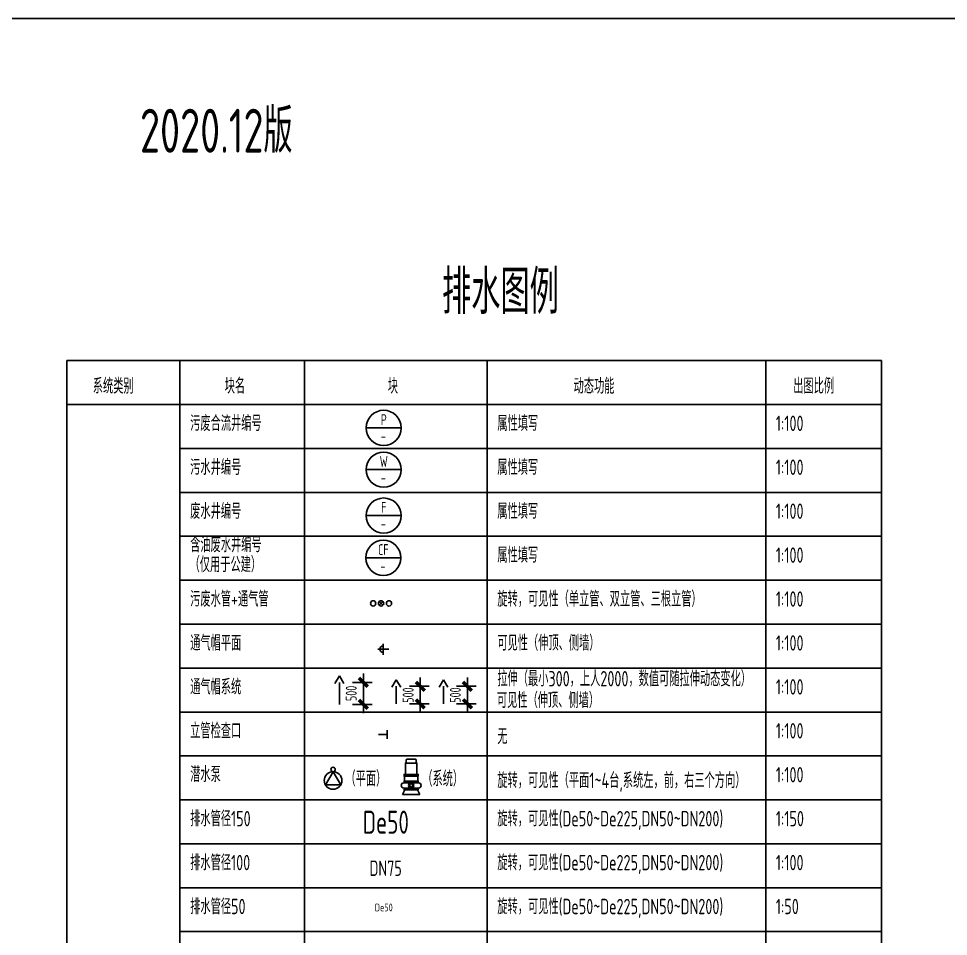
# Model space of a CAD drawing. Extents: x -84241 to 2571207, y -257003 to 1687411.
# Drawn here: x 70138 to 91320, y 4001 to 24895 of the extents above; entities that cross this region are included whole.
import ezdxf
from ezdxf.enums import TextEntityAlignment as Align

# ---------------------------------------------------------------- set-up
doc = ezdxf.new("R2010")
doc.units = 0
doc.header["$LTSCALE"] = 1000
doc.linetypes.add('DASHED', pattern=[0.75, 0.5, -0.25])
doc.layers.get('0').update_dxf_attribs({"linetype": 'CONTINUOUS'})
doc.layers.get('Defpoints').update_dxf_attribs({"linetype": 'CONTINUOUS'})
for name, color, linetype in [('W-DRAI-DIMS', 51, 'CONTINUOUS'), ('W-DRAI-EQPM', 50, 'CONTINUOUS'), ('W-DRAI-NOTE', 50, 'CONTINUOUS'), ('W-DRIN-NOTE', 210, 'CONTINUOUS'), ('W-EQPM', 40, 'CONTINUOUS'), ('W-FRPT-DRAI-PIPE', 4, 'DASHED'), ('W-NOTE', 40, 'CONTINUOUS'), ('W-NOTE-NAME', 40, 'CONTINUOUS'), ('W-ZH-DIMS', 7, 'CONTINUOUS')]:
    doc.layers.add(name, color=color, linetype=linetype)
doc.styles.add('TH-STYLE3', font='tssdeng.shx', dxfattribs={"width": 0.7, "bigfont": 'tssdchn.shx'})
doc.dimstyles.new('TH-DIM100-W', dxfattribs={"dimscale": 100, "dimtxt": 2.5, "dimasz": 2, "dimexe": 2, "dimexo": 3, "dimgap": 1.5, "dimtad": 1, "dimdec": 0, "dimdsep": 46, "dimtxsty": 'TH-STYLE3', "dimblk1": 'ARCHTICK', "dimblk2": 'ARCHTICK', "dimsah": 1, "dimcen": -6, "dimclrd": 256, "dimclre": 256, "dimclrt": 256, "dimazin": 0, "dimtfac": 1, "dimtdec": 0, "dimtix": 1, "dimtmove": 2, "dimatfit": 0, "dimfxl": 2, "dimtolj": 1, "dimtzin": 0, "dimlwd": -1, "dimlwe": -1, "dimarcsym": 0})

# ---------------------------------------------------------------- blocks, each defined once
blk = doc.blocks.new('立管检查口')
for p, q in [((0, 0), (200, 0)), ((200, 100), (200, -100)), ((200, 0), (200, 0))]:
    blk.add_line(p, q)
blk = doc.blocks.new('*U245')
at = {"layer": 'W-DRAI-DIMS', "style": 'TH-STYLE3', "width": 0.7}
blk.add_text('De50', height=175, dxfattribs=at).set_placement((43, 30))
blk = doc.blocks.new('*U244')
for p, q in [((-173, -350), (0, -50)), ((0, -50), (173, -350)), ((173, -350), (-173, -350))]:
    blk.add_line(p, q)
for centre, radius in [((0, 0), 50), ((0, -250), 200)]:
    blk.add_circle(centre, radius)
blk = doc.blocks.new('污水井编号')
at = {"layer": 'W-DRAI-EQPM'}
blk.add_circle((0, 400), 400, dxfattribs=at)
at = {"layer": 'W-DRAI-NOTE'}
blk.add_line((400, 400), (-400, 400), dxfattribs=at)
at = {"layer": 'W-DRAI-NOTE', "style": 'TH-STYLE3', "width": 0.7}
blk.add_text('W', height=250, dxfattribs=at).set_placement((0, 586), align=Align.MIDDLE)
at = {"layer": 'W-DRAI-NOTE', "style": 'TH-STYLE3', "width": 0.7, "flags": 8}
blk.add_attdef('-', text='', height=250, dxfattribs=at).set_placement((-10, 90), align=Align.CENTER)
blk = doc.blocks.new('污废合流井编号')
at = {"layer": 'W-DRAI-EQPM'}
blk.add_circle((0, 400), 400, dxfattribs=at)
at = {"layer": 'W-DRAI-NOTE'}
blk.add_line((400, 400), (-400, 400), dxfattribs=at)
at = {"layer": 'W-DRAI-NOTE', "style": 'TH-STYLE3', "width": 0.7}
blk.add_text('P', height=250, dxfattribs=at).set_placement((0, 586), align=Align.MIDDLE)
at = {"layer": 'W-DRAI-NOTE', "style": 'TH-STYLE3', "width": 0.7, "flags": 8}
blk.add_attdef('-', text='', height=250, dxfattribs=at).set_placement((-10, 90), align=Align.CENTER)
blk = doc.blocks.new('废水井编号')
at = {"layer": 'W-DRAI-EQPM'}
blk.add_circle((0, 400), 400, dxfattribs=at)
at = {"layer": 'W-DRAI-NOTE'}
blk.add_line((400, 400), (-400, 400), dxfattribs=at)
at = {"layer": 'W-DRAI-NOTE', "style": 'TH-STYLE3', "width": 0.7}
blk.add_text('F', height=250, dxfattribs=at).set_placement((0, 586), align=Align.MIDDLE)
at = {"layer": 'W-DRAI-NOTE', "style": 'TH-STYLE3', "width": 0.7, "flags": 8}
blk.add_attdef('-', text='', height=250, dxfattribs=at).set_placement((-10, 90), align=Align.CENTER)
blk = doc.blocks.new('含油废水井编号')
at = {"layer": 'W-DRAI-EQPM'}
blk.add_circle((0, 400), 400, dxfattribs=at)
at = {"layer": 'W-DRAI-NOTE'}
blk.add_line((400, 400), (-400, 400), dxfattribs=at)
at = {"layer": 'W-DRAI-NOTE', "style": 'TH-STYLE3', "width": 0.7}
blk.add_text('CF', height=250, dxfattribs=at).set_placement((0, 586), align=Align.MIDDLE)
at = {"layer": 'W-DRAI-NOTE', "style": 'TH-STYLE3', "width": 0.7, "flags": 8}
blk.add_attdef('-', text='', height=250, dxfattribs=at).set_placement((-10, 90), align=Align.CENTER)
blk = doc.blocks.new('*U186')
at = {"linetype": 'Continuous'}
for p, q in [((-115, 713), (-115, 777)), ((115, 713), (-115, 713)), ((-91, 801), (91, 801)), ((115, 777), (115, 713)), ((167, 264), (-167, 264)), ((-150, 415), (-150, 305)), ((150, 415), (-150, 415)), ((-150, 305), (150, 305)), ((150, 305), (150, 415)), ((-143, 102), (-200, 0)), ((200, 0), (-200, 0)), ((-167, 144), (167, 144)), ((143, 102), (200, 0))]:
    blk.add_line(p, q, dxfattribs=at)
for points in [[(132, 457), (-132, 457), (-132, 713), (132, 713)], [(162, 436), (-162, 436), (-162, 457), (162, 457)], [(162, 415), (-162, 415), (-162, 436), (162, 436)], [(162, 285), (-162, 285), (-162, 305), (162, 305)], [(162, 264), (-162, 264), (-162, 285), (162, 285)], [(162, 123), (-162, 123), (-162, 144), (162, 144)], [(162, 102), (-162, 102), (-162, 123), (162, 123)]]:
    blk.add_lwpolyline(points, close=True, dxfattribs=at)
for radius in [61.1, 36.6]:
    blk.add_circle((0, 204), radius)
for centre, radius, start, end in [((-91, 777), 23.7, 90, 180), ((91, 777), 23.7, 0, 90), ((-167, 204), 60, 90, 270), ((167, 204), 60, 270, 90)]:
    blk.add_arc(centre, radius, start, end, dxfattribs=at)
blk = doc.blocks.new('*U193')
at = {"layer": 'W-NOTE'}
blk.add_lwpolyline([(0, 0), (1074, 0), (1074, 821), (0, 821)], close=True, dxfattribs=at)
blk = doc.blocks.new('*U408')
at = {"layer": 'W-DRAI-DIMS', "style": 'TH-STYLE3', "width": 0.7}
blk.add_text('DN75', height=350, dxfattribs=at).set_placement((45, 29))
blk = doc.blocks.new('*U247')
at = {"layer": 'W-DRAI-DIMS', "style": 'TH-STYLE3', "width": 0.7}
blk.add_text('De50', height=525, dxfattribs=at).set_placement((52, 39))
blk = doc.blocks.new('*U316')
at = {"layer": 'W-DRAI-EQPM'}
for p, q in [((-42, 42), (42, -42)), ((-42, -42), (42, 42))]:
    blk.add_line(p, q, dxfattribs=at)
for centre in [(-180, 0), (0, 0), (180, 0)]:
    blk.add_circle(centre, 60, dxfattribs=at)
blk = doc.blocks.new('_ArchTick')
at = {"color": 0, "linetype": 'ByBlock', "const_width": 0.4}
blk.add_lwpolyline([(-0.5, -0.5), (0.5, 0.5)], dxfattribs=at)
blk = doc.blocks.new('*D403')
at = {"layer": 'Defpoints', "color": 0, "transparency": 16777216}
for p in [(0, 0), (0, -500), (546, -500)]:
    blk.add_point(p, dxfattribs=at)
at = {"layer": 'W-ZH-DIMS', "transparency": 16777216}
for p, q in [((546, 0), (546, 200)), ((300, 0), (746, 0)), ((546, 0), (546, -500)), ((300, -500), (746, -500)), ((546, -500), (546, -700))]:
    blk.add_line(p, q, dxfattribs=at)
at = {"layer": 'W-ZH-DIMS', "transparency": 16777216, "xscale": 200, "yscale": 200, "zscale": 200}
for p, rotation in [((546, 0), 270), ((546, -500), 90)]:
    blk.add_blockref('_ArchTick', p, dxfattribs=dict(at, rotation=rotation))
at = {"layer": 'W-ZH-DIMS', "transparency": 16777216, "insert": (271, -250), "char_height": 250, "attachment_point": 5, "rotation": 90, "style": 'TH-STYLE3'}
blk.add_mtext('\\A1;500', dxfattribs=at)
blk = doc.blocks.new('*U315')
at = {"color": 8}
for p, q in [((-125, 0), (125, 0)), ((0, -125), (0, 125))]:
    blk.add_line(p, q, dxfattribs=at)
blk.add_arc((0, 0), 75, 90, 270)
blk = doc.blocks.new('*D512')
at = {"layer": 'Defpoints', "color": 0, "transparency": 16777216}
for p in [(0, 400), (0, 0), (546, 0)]:
    blk.add_point(p, dxfattribs=at)
at = {"layer": 'W-ZH-DIMS', "transparency": 16777216}
for p, q in [((546, 400), (546, 600)), ((300, 400), (746, 400)), ((546, 400), (546, 0)), ((300, 0), (746, 0)), ((546, 0), (546, -200))]:
    blk.add_line(p, q, dxfattribs=at)
at = {"layer": 'W-ZH-DIMS', "transparency": 16777216, "xscale": 200, "yscale": 200, "zscale": 200}
for p, rotation in [((546, 400), 270), ((546, 0), 90)]:
    blk.add_blockref('_ArchTick', p, dxfattribs=dict(at, rotation=rotation))
at = {"layer": 'W-ZH-DIMS', "transparency": 16777216, "insert": (271, 200), "char_height": 250, "attachment_point": 5, "rotation": 90, "style": 'TH-STYLE3'}
blk.add_mtext('\\A1;500', dxfattribs=at)
blk = doc.blocks.new('*D546')
at = {"layer": 'Defpoints', "color": 0, "transparency": 16777216}
for p in [(0, 400), (0, 0), (546, 0)]:
    blk.add_point(p, dxfattribs=at)
at = {"layer": 'W-ZH-DIMS', "transparency": 16777216}
for p, q in [((546, 400), (546, 600)), ((300, 400), (746, 400)), ((546, 400), (546, 0)), ((300, 0), (746, 0)), ((546, 0), (546, -200))]:
    blk.add_line(p, q, dxfattribs=at)
at = {"layer": 'W-ZH-DIMS', "transparency": 16777216, "xscale": 200, "yscale": 200, "zscale": 200}
for p, rotation in [((546, 400), 270), ((546, 0), 90)]:
    blk.add_blockref('_ArchTick', p, dxfattribs=dict(at, rotation=rotation))
at = {"layer": 'W-ZH-DIMS', "transparency": 16777216, "insert": (271, 200), "char_height": 250, "attachment_point": 5, "rotation": 90, "style": 'TH-STYLE3'}
blk.add_mtext('\\A1;500', dxfattribs=at)
blk = doc.blocks.new('*U317')
blk.add_line((0, 0), (0, -500))
at = {"layer": 'W-DRAI-EQPM'}
for p in [(-100, -23.2), (100, -23.2)]:
    blk.add_line(p, (0, 150), dxfattribs=at)
at = {"layer": 'W-ZH-DIMS'}
dim = blk.add_linear_dim(base=(546, -500), p1=(0, 0), p2=(0, -500), angle=90, dimstyle='TH-DIM100-W', dxfattribs=at)
dim.commit()
dim.dimension.update_dxf_attribs({"geometry": '*D403', "text_midpoint": (271, -250)})
blk = doc.blocks.new('*U511')
blk.add_line((0, 400), (0, 0))
at = {"layer": 'W-DRAI-EQPM'}
for p in [(-100, 376.8), (100, 376.8)]:
    blk.add_line(p, (0, 550), dxfattribs=at)
at = {"layer": 'W-ZH-DIMS'}
dim = blk.add_linear_dim(base=(546, 0), p1=(0, 400), p2=(0, 0), angle=90, text='500', dimstyle='TH-DIM100-W', dxfattribs=at)
dim.commit()
dim.dimension.update_dxf_attribs({"geometry": '*D512', "text_midpoint": (271, 200)})
blk = doc.blocks.new('*U545')
blk.add_line((0, 400), (0, 0))
at = {"layer": 'W-DRAI-EQPM'}
for p in [(-100, 376.8), (100, 376.8)]:
    blk.add_line(p, (0, 550), dxfattribs=at)
at = {"layer": 'W-ZH-DIMS'}
dim = blk.add_linear_dim(base=(546, 0), p1=(0, 400), p2=(0, 0), angle=90, text='500', dimstyle='TH-DIM100-W', dxfattribs=at)
dim.commit()
dim.dimension.update_dxf_attribs({"geometry": '*D546', "text_midpoint": (271, 200)})

msp = doc.modelspace()

# ---------------------------------------------------------------- linework, layer by layer
for p, q in [((71237.8242, 17109.1701), (71237.8242, -15890.8299)), ((71237.8242, 17109.1701), (89794.0823, 17109.1701)), ((73814.8308, 17109.1701), (73814.8308, -15890.8299)), ((76653.3555, 17109.1701), (76653.3555, -15890.8299)), ((80812.9106, 17109.1701), (80812.9106, -15890.8299)), ((87157.5657, 17109.1701), (87157.5657, -15890.8299)), ((89794.0823, 17109.1701), (89794.0823, -15890.8299)), ((71237.8242, 16109.1701), (89794.0823, 16109.1701)), ((73814.8308, 15109.1701), (89794.0823, 15109.1701)), ((73814.8308, 14109.1701), (89794.0823, 14109.1701)), ((73814.8308, 13109.1701), (89794.0823, 13109.1701)), ((73814.8308, 12109.1701), (89794.0823, 12109.1701)), ((73814.8308, 11109.1701), (89794.0823, 11109.1701)), ((73814.8308, 10109.1701), (89794.0823, 10109.1701)), ((73814.8308, 9109.1701), (89794.0823, 9109.1701)), ((73814.8308, 8109.1701), (89794.0823, 8109.1701)), ((73814.8308, 7109.1701), (89794.0823, 7109.1701)), ((73814.8308, 6109.1701), (89794.0823, 6109.1701)), ((73814.8308, 5109.1701), (89794.0823, 5109.1701)), ((73814.8308, 4109.1701), (89794.0823, 4109.1701))]:
    msp.add_line(p, q)

# ---------------------------------------------------------------- block references
for name, p in [('*U545', (79816.6021, 9294.1347)), ('*U247', (77926.3079, 6299.3655))]:
    msp.add_blockref(name, p)
at = {"layer": 'W-DRAI-DIMS'}
for name, p in [('*U408', (78087.0797, 5347.8166)), ('*U245', (78210.2298, 4542.2705))]:
    msp.add_blockref(name, p, dxfattribs=at)
at = {"layer": 'W-DRAI-EQPM'}
for name, p in [('污废合流井编号', (78456.4752, 15177.9437)), ('含油废水井编号', (78446.7076, 12219.2655))]:
    msp.add_blockref(name, p, dxfattribs=at).add_auto_attribs({'-': '-'})
ref = msp.add_blockref('污水井编号', (78456.4752, 14227.0642), dxfattribs=at)
ref.add_attrib('-', '-', dxfattribs={"layer": 'W-DRAI-NOTE', "height": 250, "style": 'TH-STYLE3', "width": 0.7}).set_placement((78446.7076, 14317.1997), align=Align.CENTER)
ref = msp.add_blockref('废水井编号', (78456.4752, 13181.64), dxfattribs=at)
ref.add_attrib('-', '-', dxfattribs={"layer": 'W-DRIN-NOTE', "color": 50, "height": 250, "style": 'TH-STYLE3', "width": 0.7, "flags": 8}).set_placement((78446.7076, 13271.7756), align=Align.CENTER)
for name, p in [('*U316', (78395.9634, 11582.4525)), ('*U315', (78445.683, 10538.6124)), ('立管检查口', (78333.1955, 8595.567)), ('*U186', (79081.4568, 7232.9866))]:
    msp.add_blockref(name, p, dxfattribs=at)
at = {"layer": 'W-EQPM'}
msp.add_blockref('*U244', (77302.2752, 7800.8867), dxfattribs=at)
at = {"layer": 'W-FRPT-DRAI-PIPE'}
for name, p in [('*U317', (77445.6205, 9782.908)), ('*U511', (78742.2197, 9294.1347))]:
    msp.add_blockref(name, p, dxfattribs=at)
at = {"layer": 'W-NOTE', "xscale": 100, "yscale": 100, "zscale": 100}
msp.add_blockref('*U193', (25842.8928, -57205.0415), dxfattribs=at)

# ---------------------------------------------------------------- texts
at = {"layer": 'W-NOTE', "style": 'TH-STYLE3', "width": 0.7}
for s, p in [('系统类别', (71827.4222, 16355.9135)), ('块名', (74833.5948, 16355.9135)), ('块', (78548.4786, 16355.9135)), ('动态功能', (82781.6954, 16355.9135)), ('出图比例', (87785.4641, 16355.9135)), ('污废合流井编号', (74046.2642, 15506.283)), ('属性填写', (81044.344, 15506.283)), ('1:100', (87388.9991, 15506.283)), ('污水井编号', (74046.2642, 14506.283)), ('属性填写', (81044.344, 14506.283)), ('1:100', (87388.9991, 14506.283)), ('废水井编号', (74046.2642, 13506.283)), ('属性填写', (81044.344, 13506.283)), ('1:100', (87388.9991, 13506.283)), ('含油废水井编号', (74046.2642, 12746.5575)), ('属性填写', (81044.344, 12506.283)), ('1:100', (87388.9991, 12506.283)), ('（仅用于公建）', (74033.4023, 12291.0333)), ('污废水管+通气管', (74046.2642, 11506.283)), ('旋转，可见性（单立管、双立管、三根立管）', (81044.344, 11506.283)), ('1:100', (87388.9991, 11506.283)), ('通气帽平面', (74046.2642, 10506.283)), ('可见性（伸顶、侧墙）', (81044.344, 10506.283)), ('1:100', (87388.9991, 10506.283)), ('拉伸（最小300，上人2000，数值可随拉伸动态变化）', (81044.344, 9692.3948)), ('通气帽系统', (74046.2642, 9506.283)), ('1:100', (87388.9991, 9506.283)), ('可见性（伸顶、侧墙）', (81034.8795, 9201.17)), ('立管检查口', (74046.2642, 8506.283)), ('无', (81044.344, 8376.6622)), ('1:100', (87388.9991, 8506.283)), ('潜水泵', (74046.2642, 7514.4821)), ('1:100', (87388.9991, 7506.283)), ('（平面）', (77584.0428, 7416.143)), ('（系统）', (79334.5172, 7416.143)), ('旋转，可见性（平面1~4台,系统左，前，右三个方向）', (81044.344, 7376.6622)), ('排水管径150', (74046.2642, 6506.283)), ('旋转，可见性(De50~De225,DN50~DN200)', (81044.344, 6506.283)), ('1:150', (87388.9991, 6506.283)), ('排水管径100', (74046.2642, 5506.283)), ('旋转，可见性(De50~De225,DN50~DN200)', (81044.344, 5506.283)), ('1:100', (87388.9991, 5506.283)), ('排水管径50', (74046.2642, 4506.283)), ('旋转，可见性(De50~De225,DN50~DN200)', (81044.344, 4506.283)), ('1:50', (87388.9991, 4506.283))]:
    msp.add_text(s, height=350, dxfattribs=at).set_placement(p)
at = {"layer": 'W-NOTE-NAME', "style": 'TH-STYLE3', "width": 0.7}
for s, p in [('2020.12版', (72902.807, 21842.4665)), ('排水图例  ', (79784.3747, 18171.6818))]:
    msp.add_text(s, height=1000, dxfattribs=at).set_placement(p)

doc.saveas('drawing.dxf')
